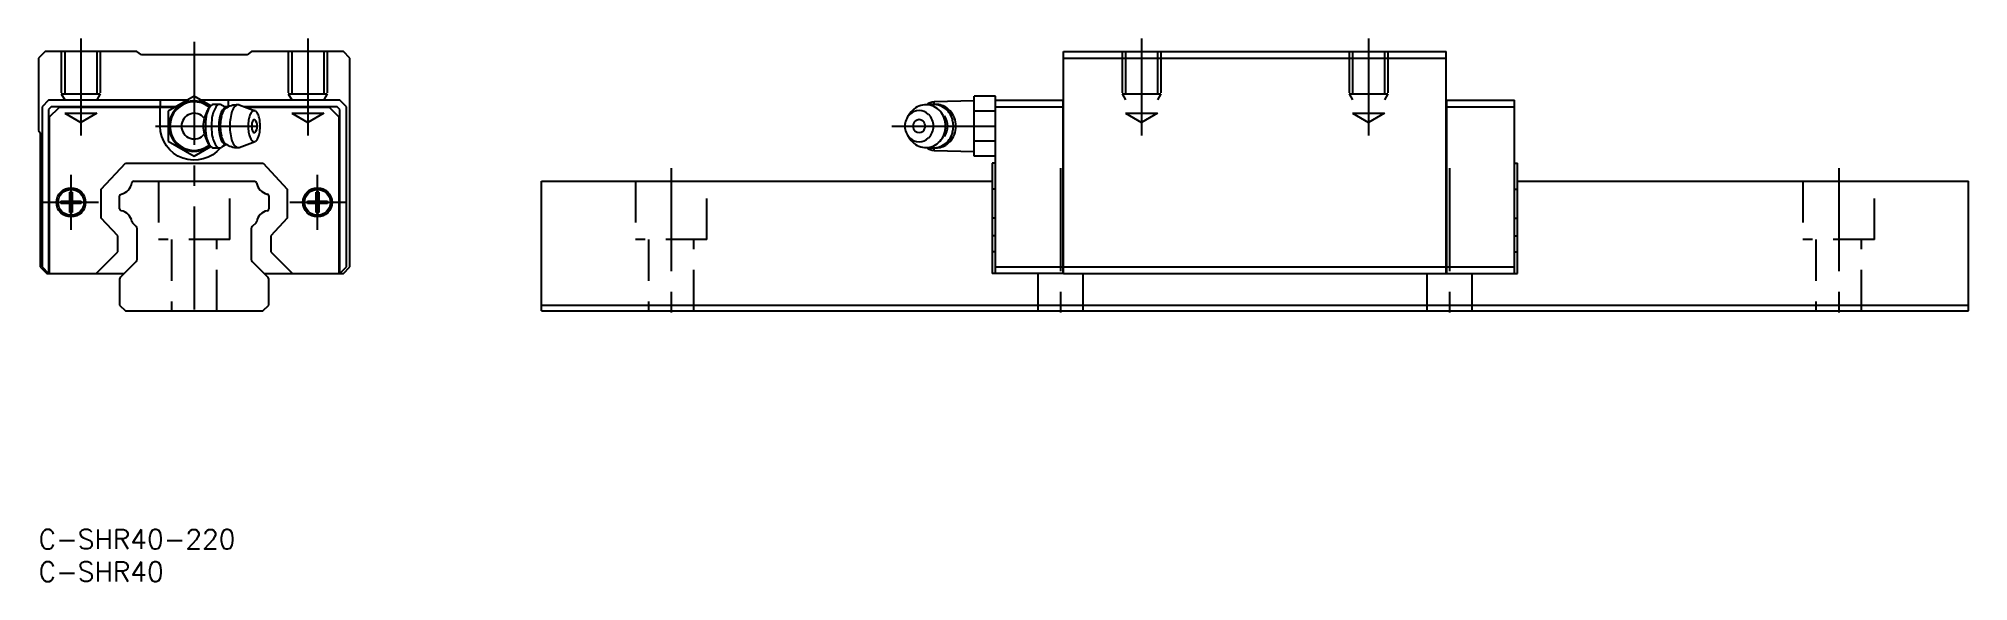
# Model space of a CAD drawing. Extents: x 0 to 298, y -8 to 76.
import ezdxf

# ---------------------------------------------------------------- set-up
doc = ezdxf.new("R2010")
doc.units = 0
doc.header["$LTSCALE"] = 0.5
doc.linetypes.add('CENTER', pattern=[50.8, 31.75, -6.35, 6.35, -6.35])
doc.linetypes.add('DASHED', pattern=[19.05, 12.7, -6.35])
doc.layers.get('0').update_dxf_attribs({"linetype": 'CONTINUOUS'})
doc.layers.add('CENTER', color=1, linetype='CENTER')
doc.styles.get("Standard").update_dxf_attribs({"font": 'txt.shx', "height": 3, "bigfont": 'bigfont.shx'})

# ---------------------------------------------------------------- blocks, each defined once
blk = doc.blocks.new('*U36')
at = {"color": 7, "linetype": 'CONTINUOUS'}
blk.add_text('C-SHR40-220', height=3, dxfattribs=at).set_placement((0, -3))
blk = doc.blocks.new('*U37')
at = {"color": 7, "linetype": 'CONTINUOUS'}
blk.add_text('C-SHR40', height=3, dxfattribs=at).set_placement((0, -8))

msp = doc.modelspace()

# ---------------------------------------------------------------- linework, layer by layer
at = {"color": 7, "linetype": 'CONTINUOUS'}
for p, q in [((1, 73.69), (0, 72.69)), ((0, 72.69), (0, 61.54)), ((15.15, 73.69), (1, 73.69)), ((15.86, 73.19), (15.15, 73.69)), ((32.14, 73.19), (15.86, 73.19)), ((32.85, 73.69), (32.14, 73.19)), ((47, 73.69), (32.85, 73.69)), ((48, 72.69), (47, 73.69)), ((48, 40.49), (48, 72.69)), ((158.05, 73.69), (217.05, 73.69)), ((158.05, 39.49), (158.05, 73.69)), ((158.05, 72.69), (217.05, 72.69)), ((217.05, 39.49), (217.05, 73.69)), ((1.55, 66.19), (0.55, 65.19)), ((22.93, 66.19), (1.55, 66.19)), ((18.75, 66.19), (18.75, 65.19)), ((24, 66.81), (20, 64.5)), ((26.55, 65.33), (24, 66.81)), ((46.45, 66.19), (25.07, 66.19)), ((27.93, 65.54), (27.05, 65.54)), ((29.25, 66.19), (29.25, 65.19)), ((47.45, 65.19), (46.45, 66.19)), ((138.35, 65.54), (137.96, 65.54)), ((144.25, 66.09), (138.11, 65.93)), ((138.11, 65.54), (138.11, 65.93)), ((147.55, 66.81), (144.25, 66.81)), ((144.25, 57.57), (144.25, 66.81)), ((147.55, 39.49), (147.55, 66.81)), ((147.55, 66.19), (158, 66.19)), ((158, 39.49), (158, 66.19)), ((158.05, 66.14), (158, 66.14)), ((217.05, 66.14), (217.1, 66.14)), ((217.1, 66.19), (227.55, 66.19)), ((217.1, 66.19), (217.1, 39.49)), ((227.55, 39.49), (227.55, 66.19)), ((0.55, 65.19), (0.55, 40.49)), ((1.96, 65.19), (1.55, 64.77)), ((1.55, 64.77), (1.55, 39.49)), ((1.65, 63.59), (3.15, 65.09)), ((1.65, 63.59), (1.65, 39.49)), ((21.2, 65.19), (1.96, 65.19)), ((21.02, 65.09), (3.15, 65.09)), ((18.75, 62.19), (18.75, 65.09)), ((20, 64.5), (20, 59.88)), ((26.29, 65.02), (26.52, 65.3)), ((28.95, 64.99), (28.22, 65.45)), ((29.32, 65.19), (28.64, 65.19)), ((29.32, 65.19), (28.64, 65.19)), ((29.32, 65.19), (28.64, 65.19)), ((29.12, 65.09), (28.79, 65.09)), ((29.12, 65.09), (28.79, 65.09)), ((28.95, 64.99), (28.85, 64.99)), ((30.92, 65.46), (33.37, 64.57)), ((46.04, 65.19), (31.66, 65.19)), ((44.85, 65.09), (31.93, 65.09)), ((46.35, 63.59), (44.85, 65.09)), ((46.45, 64.77), (46.04, 65.19)), ((46.35, 39.49), (46.35, 63.59)), ((46.45, 39.49), (46.45, 64.77)), ((47.45, 40.49), (47.45, 65.19)), ((134.34, 64.14), (133.98, 63.6)), ((147.55, 64.5), (144.25, 64.5)), ((147.55, 65.19), (158, 65.19)), ((158.05, 65.17), (158, 65.17)), ((217.05, 65.17), (217.1, 65.17)), ((217.1, 65.19), (227.55, 65.19)), ((0, 61.54), (0.25, 61.16)), ((0.25, 61.16), (0.25, 40.49)), ((20, 59.88), (24, 57.57)), ((30.92, 58.92), (33.37, 59.81)), ((133.98, 60.78), (134.34, 60.24)), ((147.55, 59.88), (144.25, 59.88)), ((24, 57.57), (26.55, 59.04)), ((26.29, 59.36), (26.52, 59.08)), ((27.05, 58.84), (27.93, 58.84)), ((28.95, 59.39), (28.22, 58.93)), ((28.85, 59.39), (28.95, 59.39)), ((137.96, 58.84), (138.35, 58.84)), ((138.11, 58.45), (138.11, 58.84)), ((138.11, 58.45), (144.25, 58.29)), ((147.55, 57.57), (144.25, 57.57)), ((9.65, 52.48), (13.39, 56.49)), ((13.39, 56.49), (34.61, 56.49)), ((14.68, 53.69), (33.32, 53.69)), ((34.61, 56.49), (38.35, 52.48)), ((77.55, 53.69), (147.05, 53.69)), ((77.55, 33.69), (77.55, 53.69)), ((147.05, 56.49), (147.05, 39.49)), ((147.55, 56.49), (147.05, 56.49)), ((227.55, 56.49), (228.05, 56.49)), ((228.05, 39.49), (228.05, 56.49)), ((228.05, 53.69), (297.55, 53.69)), ((297.55, 33.69), (297.55, 53.69)), ((3.43, 50.64), (4.8, 50.64)), ((4.8, 50.64), (4.8, 52)), ((5.2, 52), (5.2, 50.64)), ((5.2, 50.64), (6.56, 50.64)), ((9.65, 48.01), (9.65, 52.48)), ((12.5, 49.45), (12.5, 51.43)), ((35.5, 51.43), (35.5, 49.45)), ((38.35, 52.48), (38.35, 48.01)), ((41.44, 50.64), (42.8, 50.64)), ((42.8, 50.64), (42.8, 52)), ((43.2, 52), (43.2, 50.64)), ((43.2, 50.64), (44.57, 50.64)), ((147.55, 52.48), (147.05, 52.48)), ((227.55, 52.48), (228.05, 52.48)), ((4.8, 50.24), (3.43, 50.24)), ((4.8, 48.88), (4.8, 50.24)), ((6.56, 50.24), (5.2, 50.24)), ((5.2, 50.24), (5.2, 48.88)), ((12.2, 45.28), (9.65, 48.01)), ((38.35, 48.01), (35.8, 45.28)), ((42.8, 50.24), (41.44, 50.24)), ((42.8, 48.88), (42.8, 50.24)), ((44.57, 50.24), (43.2, 50.24)), ((43.2, 50.24), (43.2, 48.88)), ((147.55, 48.01), (147.05, 48.01)), ((227.55, 48.01), (228.05, 48.01)), ((12.2, 42.82), (12.2, 45.28)), ((15.05, 46.71), (14.47, 47.3)), ((15.2, 41.69), (15.2, 46.36)), ((32.8, 46.36), (32.8, 41.69)), ((33.53, 47.3), (32.95, 46.71)), ((35.8, 45.28), (35.8, 42.82)), ((147.55, 45.28), (147.05, 45.28)), ((227.55, 45.28), (228.05, 45.28)), ((8.87, 39.49), (12.2, 42.82)), ((35.8, 42.82), (39.13, 39.49)), ((147.55, 42.82), (147.05, 42.82)), ((227.55, 42.82), (228.05, 42.82)), ((0.25, 40.49), (1.25, 39.49)), ((0.55, 40.49), (1.55, 39.49)), ((1.25, 39.49), (13.2, 39.49)), ((15.05, 41.34), (12.65, 38.93)), ((35.35, 38.93), (32.95, 41.34)), ((34.8, 39.49), (47, 39.49)), ((46.45, 39.49), (47.45, 40.49)), ((47, 39.49), (48, 40.49)), ((158, 39.49), (147.05, 39.49)), ((147.55, 40.49), (158, 40.49)), ((158.05, 40.51), (158, 40.51)), ((158.05, 39.54), (158, 39.54)), ((158.05, 40.49), (217.05, 40.49)), ((158.05, 39.49), (217.05, 39.49)), ((217.05, 40.51), (217.1, 40.51)), ((217.05, 39.54), (217.1, 39.54)), ((217.1, 40.49), (227.55, 40.49)), ((217.1, 39.49), (228.05, 39.49)), ((12.5, 38.58), (12.5, 34.59)), ((35.5, 34.59), (35.5, 38.58)), ((12.5, 34.59), (13.4, 33.69)), ((13.4, 33.69), (34.6, 33.69)), ((34.6, 33.69), (35.5, 34.59)), ((77.55, 34.59), (297.55, 34.59)), ((77.55, 33.69), (297.55, 33.69))]:
    msp.add_line(p, q, dxfattribs=at)
at = {"color": 3, "linetype": 'DASHED'}
for p, q in [((3.5, 73.69), (3.5, 67.19)), ((4.04, 73.69), (4.04, 64.19)), ((8.96, 73.69), (8.96, 64.19)), ((9.5, 73.69), (9.5, 67.19)), ((38.5, 73.69), (38.5, 67.19)), ((39.04, 73.69), (39.04, 64.19)), ((43.96, 73.69), (43.96, 64.19)), ((44.5, 73.69), (44.5, 67.19)), ((167.05, 73.69), (167.05, 67.19)), ((167.6, 73.69), (167.6, 64.19)), ((172.51, 73.69), (172.51, 64.19)), ((173.05, 73.69), (173.05, 67.19)), ((202.05, 73.69), (202.05, 67.19)), ((202.6, 73.69), (202.6, 64.19)), ((207.51, 73.69), (207.51, 64.19)), ((208.05, 73.69), (208.05, 67.19)), ((3.5, 67.19), (9.5, 67.19)), ((3.5, 67.19), (4.04, 66.25)), ((9.5, 67.19), (8.96, 66.25)), ((38.5, 67.19), (44.5, 67.19)), ((38.5, 67.19), (39.04, 66.25)), ((44.5, 67.19), (43.96, 66.25)), ((167.05, 67.19), (173.05, 67.19)), ((167.05, 67.19), (167.6, 66.25)), ((173.05, 67.19), (172.51, 66.25)), ((202.05, 67.19), (208.05, 67.19)), ((202.05, 67.19), (202.6, 66.25)), ((208.05, 67.19), (207.51, 66.25)), ((4.04, 64.19), (8.96, 64.19)), ((4.04, 64.19), (6.5, 62.77)), ((8.96, 64.19), (6.5, 62.77)), ((39.04, 64.19), (43.96, 64.19)), ((39.04, 64.19), (41.5, 62.77)), ((43.96, 64.19), (41.5, 62.77)), ((167.6, 64.19), (172.51, 64.19)), ((167.6, 64.19), (170.05, 62.77)), ((172.51, 64.19), (170.05, 62.77)), ((202.6, 64.19), (207.51, 64.19)), ((202.6, 64.19), (205.05, 62.77)), ((207.51, 64.19), (205.05, 62.77)), ((18.5, 53.69), (18.5, 44.69)), ((29.5, 44.69), (29.5, 53.69)), ((92.05, 53.69), (92.05, 44.69)), ((103.05, 44.69), (103.05, 53.69)), ((272.05, 53.69), (272.05, 44.69)), ((283.05, 44.69), (283.05, 53.69)), ((29.5, 44.69), (18.5, 44.69)), ((20.5, 44.69), (20.5, 33.69)), ((27.5, 33.69), (27.5, 44.69)), ((103.05, 44.69), (92.05, 44.69)), ((94.05, 44.69), (94.05, 33.69)), ((101.05, 33.69), (101.05, 44.69)), ((283.05, 44.69), (272.05, 44.69)), ((274.05, 44.69), (274.05, 33.69)), ((281.05, 33.69), (281.05, 44.69)), ((154.05, 39.49), (154.05, 33.69)), ((161.05, 33.69), (161.05, 39.49)), ((214.05, 39.49), (214.05, 33.69)), ((221.05, 33.69), (221.05, 39.49))]:
    msp.add_line(p, q, dxfattribs=at)
at = {"color": 7, "linetype": 'CONTINUOUS'}
for centre, radius in [((5, 50.44), 2.25), ((5, 50.44), 1.99), ((43, 50.44), 2.25), ((43, 50.44), 1.99)]:
    msp.add_circle(centre, radius, dxfattribs=at)
for centre, radius, start, end in [((24, 62.19), 3.9, 50.9718, 309.0282), ((24, 62.19), 3.74, 51.0329, 308.9671), ((27.04, 64.86), 0.68, 89.8146, 141.4349), ((28.1, 64.65), 0.918, 109.5055, 148.4502), ((27.93, 64.98), 0.551, 57.5252, 104.1804), ((30.69, 62.19), 3.29, 89.1369, 124.9824), ((30.74, 64.97), 0.519, 70.0924, 125.2235), ((136.8, 62.67), 2.82, 76.348, 100.2493), ((138.16, 63.93), 2, 91.5, 128.7532), ((137.97, 62.6), 2.94, 80.5353, 103.929), ((138.34, 62.6), 2.94, 53.8898, 89.8488), ((137.95, 62.59), 2.95, 57.3307, 80.285), ((24, 62.19), 1.98, 38.259, 321.741), ((29.49, 62.19), 4.12, 162.6982, 197.3018), ((33.42, 61.07), 8.2, 155.5597, 163.4295), ((34.4, 62.19), 8.68, 175.683, 184.317), ((32.25, 62.41), 6.52, 160.718, 176.1614), ((27.88, 63.66), 2.09, 139.5538, 157.3697), ((28.24, 63.81), 2.27, 139.598, 160.8002), ((35.22, 62.19), 8.58, 173.5184, 186.4816), ((33.01, 62.47), 6.35, 163.1981, 173.801), ((29.82, 63.47), 3, 146.419, 163.9372), ((35.04, 62.19), 7.26, 175.683, 184.317), ((32.78, 62.46), 4.99, 160.0114, 176.868), ((35.27, 62.19), 7.26, 175.8885, 184.1115), ((34.07, 62.3), 6.05, 166.8119, 176.1003), ((29.89, 63.54), 1.9, 139.598, 160.8002), ((31.5, 62.93), 3.41, 153.6234, 167.265), ((28.89, 64.42), 0.569, 93.4944, 141.4349), ((29.57, 63.92), 1.24, 128.03, 154.984), ((38.04, 62.19), 8.56, 175.825, 184.175), ((36.58, 62.32), 7.09, 166.5793, 176.0477), ((33.5, 63.09), 3.92, 152.982, 167.0658), ((31.25, 64.28), 1.38, 126.0403, 154.4616), ((38.54, 62.19), 6.22, 175.683, 184.317), ((37.41, 62.29), 5.09, 166.0541, 175.9315), ((35.1, 62.9), 2.69, 151.4947, 166.6232), ((33.52, 63.78), 0.885, 121.2698, 153.2617), ((34.8, 62.26), 1.94, 164.0092, 174.023), ((33.88, 62.54), 0.977, 148.743, 164.6112), ((33.32, 62.89), 0.321, 116.9113, 150.4592), ((33.24, 64.22), 0.371, 61.134, 118.866), ((33.24, 63.03), 0.155, 58.6993, 113.8023), ((32.4, 62.19), 1.34, 313.2338, 46.7662), ((32.96, 63.78), 0.885, 26.7383, 58.7302), ((31.38, 62.9), 2.69, 13.3768, 28.5053), ((29.06, 62.29), 5.09, 4.0685, 13.9459), ((27.94, 62.19), 6.22, 355.683, 4.317), ((136.09, 62.19), 2.53, 134.7224, 225.2776), ((135.77, 62.5), 2.09, 45.5005, 134.4995), ((136.96, 62.38), 3.16, 123.7997, 146.1384), ((135.9, 62.19), 1.06, 134.7224, 225.2776), ((135.77, 62.32), 0.872, 45.5005, 134.4995), ((136.83, 62.58), 2.91, 100.3514, 123.7661), ((135.64, 62.19), 1.06, 314.7224, 45.2776), ((135.46, 62.19), 2.53, 314.7224, 45.2776), ((136.77, 62.55), 2.94, 52.9859, 76.2524), ((136.62, 62.35), 3.2, 30.981, 52.964), ((136.39, 62.21), 3.46, 10.1721, 31.0278), ((137.82, 62.39), 3.19, 35.5149, 57.2955), ((137.19, 62.19), 2.98, 327.435, 32.5652), ((136.3, 62.19), 3.55, 349.7879, 10.29), ((138.17, 62.36), 3.23, 31.5185, 53.9499), ((137.6, 62.23), 3.46, 14.9361, 35.548), ((137.94, 62.21), 3.51, 10.3156, 31.5664), ((137.45, 62.19), 3.61, 344.994, 15.006), ((137.83, 62.19), 3.62, 349.6015, 10.3985), ((33.42, 63.3), 8.2, 196.5705, 204.4403), ((32.25, 61.97), 6.52, 183.8386, 199.282), ((27.88, 60.71), 2.09, 202.6303, 220.4462), ((28.24, 60.57), 2.27, 199.1998, 220.402), ((33.01, 61.9), 6.35, 186.199, 196.8019), ((29.82, 60.9), 3, 196.0628, 213.581), ((32.78, 61.91), 4.99, 183.132, 199.9886), ((34.07, 62.08), 6.05, 183.8997, 193.1881), ((29.89, 60.83), 1.9, 199.1998, 220.402), ((31.5, 61.45), 3.41, 192.735, 206.3766), ((28.89, 59.96), 0.569, 218.5651, 266.5056), ((29.57, 60.46), 1.24, 205.016, 231.97), ((36.58, 62.05), 7.09, 183.9523, 193.4207), ((33.5, 61.28), 3.92, 192.9342, 207.018), ((37.41, 62.08), 5.09, 184.0685, 193.9459), ((35.1, 61.48), 2.69, 193.3768, 208.5053), ((33.52, 60.59), 0.885, 206.7383, 238.7302), ((35.42, 62.19), 2.56, 173.7782, 186.2218), ((34.8, 62.11), 1.94, 185.977, 195.9908), ((33.88, 61.84), 0.977, 195.3888, 211.257), ((33.32, 61.49), 0.321, 209.5408, 243.0887), ((33.24, 60.16), 0.371, 241.134, 298.866), ((33.24, 61.34), 0.155, 246.1977, 301.3007), ((32.96, 60.59), 0.885, 301.2698, 333.2617), ((31.38, 61.48), 2.69, 331.4947, 346.6232), ((29.06, 62.08), 5.09, 346.0541, 355.9315), ((135.77, 61.88), 2.09, 225.5005, 314.4995), ((136.96, 62), 3.15, 213.8629, 236.2875), ((135.77, 62.06), 0.872, 225.5005, 314.4995), ((136.61, 62.03), 3.2, 307.1224, 329.1003), ((136.39, 62.16), 3.46, 329.0534, 349.9059), ((137.82, 61.98), 3.19, 302.7045, 324.4851), ((138.17, 62.02), 3.23, 306.0501, 328.4815), ((137.6, 62.14), 3.46, 324.452, 345.0638), ((137.94, 62.16), 3.51, 328.4336, 349.6844), ((27.04, 59.52), 0.68, 218.5651, 270.1854), ((28.1, 59.72), 0.918, 211.5498, 250.4945), ((27.93, 59.39), 0.551, 255.8196, 302.4748), ((30.69, 62.18), 3.29, 235.0186, 270.862), ((31.25, 60.1), 1.38, 205.5384, 233.9597), ((30.74, 59.41), 0.519, 234.7765, 289.9076), ((136.82, 61.79), 2.91, 236.3214, 259.7399), ((136.8, 61.71), 2.82, 259.8421, 283.7431), ((138.16, 60.45), 2, 231.2468, 268.5), ((137.97, 61.78), 2.94, 256.0709, 279.4649), ((136.77, 61.82), 2.94, 283.8385, 307.1008), ((138.34, 61.78), 2.94, 270.1167, 306.1107), ((137.95, 61.78), 2.95, 279.715, 302.6693), ((14.68, 53.39), 0.3, 90, 171.6104), ((33.32, 53.39), 0.3, 8.3896, 90), ((5, 50.44), 1.57, 172.7046, 187.2954), ((5, 50.44), 1.58, 82.7046, 97.2954), ((5, 50.44), 1.58, 352.7046, 7.2954), ((12.8, 51.43), 0.3, 100.695, 180), ((12.36, 53.73), 2.04, 280.695, 351.6103), ((35.64, 53.73), 2.04, 188.3897, 259.305), ((35.2, 51.43), 0.3, 0, 79.305), ((43, 50.44), 1.57, 172.7046, 187.2954), ((43, 50.44), 1.58, 82.7046, 97.2954), ((43, 50.44), 1.58, 352.7046, 7.2954), ((5, 50.44), 1.58, 262.7046, 277.2954), ((12.8, 49.45), 0.3, 180, 259.305), ((12.36, 47.15), 2.04, 8.9835, 79.305), ((35.64, 47.15), 2.04, 100.695, 171.0165), ((35.2, 49.45), 0.3, 280.695, 0), ((43, 50.44), 1.58, 262.7046, 277.2954), ((14.68, 47.51), 0.3, 188.9835, 225), ((14.7, 46.36), 0.5, 0, 45), ((33.3, 46.36), 0.5, 135, 180), ((33.32, 47.51), 0.3, 315, 351.0165), ((14.7, 41.69), 0.5, 315, 0), ((33.3, 41.69), 0.5, 180, 225), ((13, 38.58), 0.5, 135, 180), ((35, 38.58), 0.5, 0, 45)]:
    msp.add_arc(centre, radius, start, end, dxfattribs=at)
at = {"color": 7, "linetype": 'CONTINUOUS', "extrusion": (0, 0, -1)}
msp.add_arc((-24, 62.19), 5.25, 219.4115, 0, dxfattribs=at)
at = {"layer": 'CENTER', "color": 1, "linetype": 'CENTER'}
for p, q in [((6.5, 75.69), (6.5, 60.77)), ((24, 75.19), (24, 31.69)), ((41.5, 75.69), (41.5, 60.77)), ((170.05, 75.69), (170.05, 60.77)), ((205.05, 75.69), (205.05, 60.77)), ((18, 62.19), (36.16, 62.19)), ((131.55, 62.19), (149.55, 62.19)), ((5, 46.19), (5, 54.69)), ((43, 46.19), (43, 54.69)), ((97.55, 55.69), (97.55, 31.69)), ((157.55, 55.69), (157.55, 31.69)), ((217.55, 55.69), (217.55, 31.69)), ((277.55, 55.69), (277.55, 31.69)), ((9.25, 50.44), (0.75, 50.44)), ((47.25, 50.44), (38.75, 50.44))]:
    msp.add_line(p, q, dxfattribs=at)

# ---------------------------------------------------------------- block references
at = {"color": 7, "linetype": 'CONTINUOUS'}
for name in ['*U36', '*U37']:
    msp.add_blockref(name, (0, 0), dxfattribs=at)

doc.saveas('drawing.dxf')
